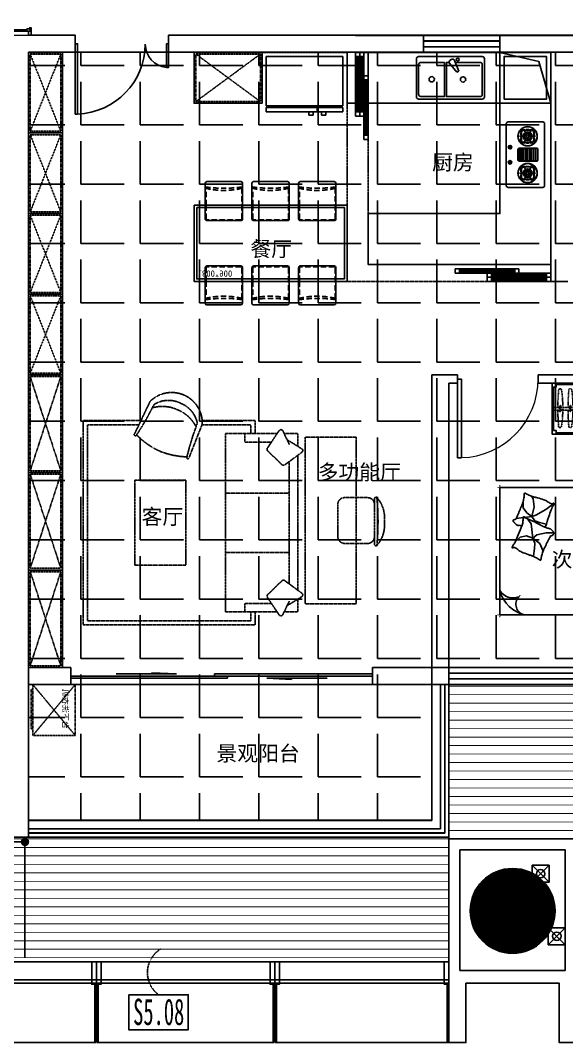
# Model space of a CAD drawing. Extents: x -284868 to 304789, y -137694 to 137894.
# Drawn here: x 11149 to 17579, y -35443 to -23398 of the extents above; entities that cross this region are included whole.
import ezdxf
from ezdxf.enums import TextEntityAlignment as Align

# ---------------------------------------------------------------- set-up
doc = ezdxf.new("R2010")
doc.units = 0
for name, pattern in [('AX-COMP-140B（200）$0$DASH', [0.35, 0.25, -0.1]), ('AX-COMP140B-Fur$0$AX-COMP140B-Fur$0$CONTINOUS', [0]), ('AX-COMP140B-Fur$0$AX-COMP140B-Fur$0$DASH', [0.35, 0.25, -0.1]), ('AX-COMP140B-Fur$0$AX-COMP140B-Fur$0$XU-140-SF-N1$0$DASH', [0.35, 0.25, -0.1]), ('AX-CORE140A-Fur$0$AX-CORE140A-Fur$0$D-140T-4P（2）家具$0$DASH', [0.35, 0.25, -0.1]), ('D-105T-4P家具$0$DASH', [0.35, 0.25, -0.1]), ('DASH', [0.35, 0.25, -0.1]), ('DASHDOT', [1, 0.5, -0.25, 0, -0.25]), ('DASHED', [0.75, 0.5, -0.25]), ('HIDDEN2', [0.1875, 0.125, -0.0625])]:
    doc.linetypes.add(name, pattern=pattern)
doc.layers.get('0').update_dxf_attribs({"linetype": 'CONTINUOUS'})
for name, color, linetype in [('0-墙', 4, 'CONTINUOUS'), ('0-底图', 251, 'CONTINUOUS'), ('0-建筑外轮廓', 8, 'CONTINUOUS'), ('0-建筑柱体', 251, 'CONTINUOUS'), ('0-文字说明', 3, 'CONTINUOUS'), ('0-消防栓(给排水)', 9, 'CONTINUOUS'), ('0-窗', 11, 'CONTINUOUS'), ('0-非设计区域', 251, 'CONTINUOUS'), ('C-天花灯具', 3, 'CONTINUOUS'), ('P-完成面', 42, 'CONTINUOUS'), ('P-平面栏杆', 3, 'CONTINUOUS'), ('WIRE-照明', 130, 'CONTINUOUS')]:
    doc.layers.add(name, color=color, linetype=linetype)
doc.styles.add('_TCH_DYN', font='')
doc.styles.add('AX-COMP-140B（200）$0$zz-0', font='')
doc.styles.add('TT', font='')
doc.styles.add('繁线体', font='')
doc.styles.get('_TCH_DYN').set_extended_font_data('SimSun')
doc.styles.get('AX-COMP-140B（200）$0$zz-0').set_extended_font_data('SimHei')
doc.styles.get('TT').set_extended_font_data('SimSun')
doc.styles.get('繁线体').set_extended_font_data('SimSun')

# ---------------------------------------------------------------- blocks, each defined once
blk = doc.blocks.new('*U236')
at = {"linetype": 'AX-COMP140B-Fur$0$AX-COMP140B-Fur$0$DASH', "ltscale": 0.2}
for p, q in [((20, -380), (1130, -20)), ((20, -20), (1130, -380)), ((1170, -380), (2280, -20)), ((1170, -20), (2280, -380)), ((2320, -380), (3430, -20)), ((2320, -20), (3430, -380))]:
    blk.add_line(p, q, dxfattribs=at)
for points in [[(0, 0), (1150, 0), (1150, -400), (0, -400)], [(1150, 0), (2300, 0), (2300, -400), (1150, -400)], [(2300, 0), (3450, 0), (3450, -400), (2300, -400)]]:
    blk.add_lwpolyline(points, close=True)
for points in [[(20, -20), (1130, -20), (1130, -380), (20, -380)], [(1170, -20), (2280, -20), (2280, -380), (1170, -380)], [(2320, -20), (3430, -20), (3430, -380), (2320, -380)]]:
    blk.add_lwpolyline(points, close=True, dxfattribs=at)
blk = doc.blocks.new('133000000011AX-COMP-140B（200）$0$111110111022110811071652CDX双盆洗菜盆163')
for p, q in [((-400, 75), (-400, 525)), ((-375, 550), (375, 550)), ((14, 518), (-3, 508)), ((50, 505), (98, 379)), ((400, 525), (400, 75)), ((76, 366), (-10, 471)), ((98, 379), (76, 366)), ((-375, 50), (375, 50)), ((363, 50), (-363, 50))]:
    blk.add_line(p, q)
at = {"linetype": 'AX-COMP-140B（200）$0$DASH', "ltscale": 0.3}
blk.add_line((-400, 0), (400, 0), dxfattribs=at)
blk.add_lwpolyline([(-68, 482), (-349, 482, 0.414214), (-374, 457), (-374, 106, 0.414214), (-349, 81), (-68, 81)], format="xyb", close=True)
blk.add_lwpolyline([(59, 482), (351, 482, -0.414214), (376, 457), (376, 104, -0.414214), (351, 79), (-47, 79), (-47, 482), (-15, 482)], format="xyb")
for centre, radius in [((87, 515), 17.5), ((-219, 283), 31.2), ((149, 281), 31.2)]:
    blk.add_circle(centre, radius)
for centre, start, end in [((-375, 525), 90, 180), ((9, 486), 120, 219.4623), ((27, 496), 20.5377, 120), ((375, 525), 0, 90), ((-375, 75), 180, 270), ((375, 75), 270, 0)]:
    blk.add_arc(centre, 25, start, end)
blk = doc.blocks.new('*U227')
blk.add_blockref('133000000011AX-COMP-140B（200）$0$111110111022110811071652CDX双盆洗菜盆163', (0, -525))
blk = doc.blocks.new('133000000011AX-COMP-140B（200）$0$111110111022110811071652CDX双头炉灶164')
for points in [[(-101, 132, 1), (-104, 132, 1)], [(102, 133, 1), (102, 130, 1)], [(-108, 120, 1), (-108, 117, 1)], [(109, 119, 1), (106, 119, 1)]]:
    blk.add_hatch(color=256).paths.add_polyline_path(points)
for p, q in [((-303, 375), (-239, 338)), ((-243, 341), (-298, 373)), ((-290, 367), (-290, 284)), ((-259, 406), (-259, 406)), ((-259, 406), (-239, 406)), ((-259, 399), (-175, 399)), ((-217, 356), (-217, 419)), ((-175, 406), (-195, 406)), ((-131, 375), (-195, 338)), ((-191, 341), (-136, 373)), ((-144, 367), (-144, 284)), ((-74, 424), (74, 424)), ((-74, 422), (74, 422)), ((-74, 400), (74, 400)), ((-74, 398), (74, 398)), ((-74, 377), (74, 377)), ((-74, 375), (74, 375)), ((131, 375), (195, 338)), ((191, 341), (136, 373)), ((144, 367), (144, 284)), ((175, 406), (195, 406)), ((259, 399), (175, 399)), ((217, 356), (217, 419)), ((259, 406), (239, 406)), ((303, 375), (239, 338)), ((243, 341), (298, 373)), ((259, 406), (259, 406)), ((290, 367), (290, 284)), ((-303, 276), (-239, 313)), ((-243, 311), (-298, 279)), ((-297, 336), (-297, 316)), ((-259, 253), (-175, 253)), ((-259, 245), (-239, 245)), ((-239, 349), (-226, 356)), ((-230, 335), (-239, 349)), ((-230, 316), (-239, 303)), ((-226, 295), (-239, 303)), ((-225, 339), (-232, 352)), ((-225, 312), (-232, 299)), ((-219, 341), (-226, 356)), ((-219, 310), (-226, 295)), ((-217, 295), (-217, 232)), ((-203, 332), (-186, 333)), ((-203, 319), (-186, 318)), ((-201, 326), (-186, 326)), ((-131, 276), (-195, 313)), ((-175, 245), (-195, 245)), ((-191, 311), (-136, 279)), ((-186, 333), (-186, 318)), ((-175, 245), (-175, 245)), ((-137, 336), (-137, 316)), ((-74, 354), (74, 354)), ((-74, 351), (74, 351)), ((-74, 330), (74, 330)), ((-74, 328), (74, 328)), ((-74, 307), (74, 307)), ((-74, 305), (74, 305)), ((-74, 283), (74, 283)), ((-74, 281), (74, 281)), ((-74, 260), (74, 260)), ((-74, 258), (74, 258)), ((131, 276), (195, 313)), ((191, 311), (136, 279)), ((137, 336), (137, 316)), ((259, 253), (175, 253)), ((175, 245), (175, 245)), ((175, 245), (195, 245)), ((186, 333), (186, 318)), ((203, 332), (186, 333)), ((201, 326), (186, 326)), ((203, 319), (186, 318)), ((217, 295), (217, 232)), ((219, 341), (226, 356)), ((219, 310), (226, 295)), ((225, 339), (232, 352)), ((225, 312), (232, 299)), ((239, 349), (226, 356)), ((226, 295), (239, 303)), ((230, 335), (239, 349)), ((230, 316), (239, 303)), ((303, 276), (239, 313)), ((259, 245), (239, 245)), ((243, 311), (298, 279)), ((297, 336), (297, 316)), ((-74, 236), (74, 236)), ((-74, 234), (74, 234))]:
    blk.add_line(p, q)
at = {"linetype": 'AX-COMP-140B（200）$0$DASH', "ltscale": 0.3}
blk.add_line((386, 0), (-386, 0), dxfattribs=at)
for points in [[(-365, 75, -0.414214), (-386, 96), (-386, 504, -0.414214), (-365, 525), (365, 525, -0.414214), (386, 504), (386, 96, -0.414214), (365, 75)], [(-77, 429, -0.414214), (-60, 446), (60, 446, -0.414214), (77, 429), (77, 229, -0.414214), (60, 212), (-60, 212, -0.414214), (-77, 229)], [(-74, 429, -0.414214), (-60, 444), (60, 444, -0.414214), (74, 429), (74, 229, -0.414214), (60, 214), (-60, 214, -0.414214), (-74, 229)], [(-91, 101), (-91, 136, -1), (-87, 136), (-87, 101, -1)], [(91, 101), (91, 136, 1), (87, 136), (87, 101, 1)]]:
    blk.add_lwpolyline(points, format="xyb", close=True)
at = {"const_width": 1.04}
for points in [[(-243, 341), (-298, 373)], [(-217, 356), (-217, 419)], [(-191, 341), (-136, 373)], [(191, 341), (136, 373)], [(217, 356), (217, 419)], [(243, 341), (298, 373)], [(-243, 311), (-298, 279)], [(-217, 295), (-217, 232)], [(-191, 311), (-136, 279)], [(191, 311), (136, 279)], [(217, 295), (217, 232)], [(243, 311), (298, 279)]]:
    blk.add_lwpolyline(points, dxfattribs=at)
for points in [[(-217, 341, -1), (-217, 310, -1), (-217, 341, -1)], [(217, 341, 1), (217, 310, 1), (217, 341, 1)]]:
    blk.add_lwpolyline(points, format="xyb", dxfattribs=at)
for centre, radius in [((-217, 326), 114), ((-217, 326), 112), ((-217, 326), 52.1), ((-217, 326), 41.7), ((-217, 326), 38.6), ((217, 326), 114), ((217, 326), 112), ((217, 326), 52.1), ((217, 326), 41.7), ((217, 326), 38.6), ((-217, 326), 35.4), ((-217, 326), 15.6), ((217, 326), 35.4), ((217, 326), 15.6), ((-89, 119), 20.6), ((-102, 132), 1.53), ((89, 119), 20.6), ((102, 132), 1.53), ((-108, 119), 1.53), ((108, 119), 1.53)]:
    blk.add_circle(centre, radius)
for centre, radius, start, end in [((-259, 367), 38.6, 90, 180), ((-285, 369), 12.6, 189.6676, 246.0824), ((-259, 367), 31.3, 90, 180), ((-239, 397), 9.33, 12.564, 91.6861), ((-195, 397), 9.33, 88.3139, 167.436), ((-175, 367), 38.6, 0, 90), ((-175, 367), 31.3, 0, 90), ((-149, 369), 12.6, 293.9176, 350.3324), ((175, 367), 38.6, 90, 180), ((149, 369), 12.6, 189.6676, 246.0824), ((175, 367), 31.3, 90, 180), ((195, 397), 9.33, 12.564, 91.6861), ((239, 397), 9.33, 88.3139, 167.436), ((259, 367), 38.6, 0, 90), ((259, 367), 31.3, 0, 90), ((285, 369), 12.6, 293.9176, 350.3324), ((-288, 336), 9.33, 102.564, 181.686), ((-288, 315), 9.33, 178.3139, 257.436), ((-285, 282), 12.6, 113.9176, 170.3324), ((-259, 284), 38.6, 180, 270), ((-259, 284), 31.3, 180, 270), ((-224, 338), 17.8, 95.7306, 144.2694), ((-224, 313), 17.8, 215.7306, 264.2694), ((-239, 255), 9.33, 268.3139, 347.436), ((-195, 255), 9.33, 192.564, 271.6861), ((-202, 326), 17.8, 335.7306, 24.2694), ((-175, 284), 31.3, 270, 0), ((-175, 284), 38.6, 270, 0), ((-146, 336), 9.33, 358.314, 77.436), ((-146, 315), 9.33, 282.564, 1.6861), ((-149, 282), 12.6, 9.6676, 66.0824), ((146, 336), 9.33, 102.564, 181.686), ((146, 315), 9.33, 178.3139, 257.436), ((149, 282), 12.6, 113.9176, 170.3324), ((175, 284), 38.6, 180, 270), ((175, 284), 31.3, 180, 270), ((202, 326), 17.8, 155.7306, 204.2694), ((195, 255), 9.33, 268.3139, 347.436), ((224, 338), 17.8, 35.7306, 84.2694), ((224, 313), 17.8, 275.7306, 324.2694), ((239, 255), 9.33, 192.564, 271.6861), ((259, 284), 31.3, 270, 0), ((259, 284), 38.6, 270, 0), ((288, 336), 9.33, 358.314, 77.436), ((288, 315), 9.33, 282.564, 1.6861), ((285, 282), 12.6, 9.6676, 66.0824), ((-89, 119), 16.3, 97.4942, 262.5058), ((-89, 119), 16.3, 277.4942, 82.5058), ((89, 119), 16.3, 97.4942, 262.5058), ((89, 119), 16.3, 277.4942, 82.5058)]:
    blk.add_arc(centre, radius, start, end)
at = {"style": 'AX-COMP-140B（200）$0$zz-0', "flags": 9}
for tag in ['YSIZE', 'XSIZE']:
    blk.add_attdef(tag, (0, 525), '', height=0.533, dxfattribs=at)
blk = doc.blocks.new('*U228')
blk.add_blockref('133000000011AX-COMP-140B（200）$0$111110111022110811071652CDX双头炉灶164', (0, -525))
blk = doc.blocks.new('133000000011A-140Y-S$0$A$C663954EF153')
for p, q in [((0, 0), (0, -50)), ((750, 0), (0, 0)), ((50, 0), (50, -50)), ((0, -50), (750, -50)), ((50, -19), (700, -19)), ((50, -31), (700, -31)), ((700, 0), (700, -50)), ((750, -50), (750, 0))]:
    blk.add_line(p, q)
blk = doc.blocks.new('13333300000110023AX-COMP-140B（200）$0$111110111022110811071652CDX台下洗衣机045058')
at = {"linetype": 'AX-COMP-140B（200）$0$DASH', "ltscale": 0.3}
for p, q in [((-300, 550), (300, 50)), ((-300, 50), (300, 550)), ((-300, 0), (300, 0))]:
    blk.add_line(p, q, dxfattribs=at)
for points in [[(-300, 50), (300, 50), (300, 550), (-300, 550)], [(-223, 50), (242, 50), (242, 32), (-223, 32)]]:
    blk.add_lwpolyline(points, close=True, dxfattribs=at)
at = {"style": 'AX-COMP-140B（200）$0$zz-0'}
blk.add_text('台下洗衣机', height=67.1, dxfattribs=at).set_placement((-222, 400))
blk = doc.blocks.new('*U223')
blk.add_blockref('13333300000110023AX-COMP-140B（200）$0$111110111022110811071652CDX台下洗衣机045058', (0, -525))
blk = doc.blocks.new('13300142T2140sdf43dfgergf1217ghh165451564560402NEW2ffdfdfdsfsfe2322fadfadf03093088212A$C35C56D37')
at = {"linetype": 'DASH', "ltscale": 0.2}
for p, q in [((180, 76), (243, 95)), ((184, 64), (247, 83))]:
    blk.add_line(p, q, dxfattribs=at)
for centre, radius, start, end in [((664, -1375), 1554, 98.827, 106.1712), ((-460, 2299), 2347, 287.1469, 292.4323), ((416, 140), 22.5, 331.5297, 62.5104), ((22, 20), 22.5, 151.5297, 242.5104), ((664, -1375), 1554, 107.3266, 115.2131), ((-460, 2299), 2347, 281.6078, 286.3821), ((186, 71), 7.48, 140.9975, 253.0426), ((243, 89), 6.43, 302.1071, 91.933)]:
    blk.add_arc(centre, radius, start, end, dxfattribs=at)
blk = doc.blocks.new('*U239')
at = {"linetype": 'DASH', "ltscale": 0.2}
for p, q in [((-15, 489), (-15, -964)), ((15, 489), (15, -964))]:
    blk.add_line(p, q, dxfattribs=at)
for points in [[(-300, 504), (-300, -979), (300, -979), (300, 504), (-300, 504)], [(-255, -964), (255, -964), (255, -934), (285, -934), (285, 459), (255, 459), (255, 489), (-255, 489), (-255, 459), (-285, 459), (-285, -934), (-255, -934), (-255, -964)]]:
    blk.add_lwpolyline(points)
at = {"rotation": 343.0620202558109}
for p in [(-225, 420), (-225, 300), (-225, 180), (-225, 60), (-225, -60), (-225, -180), (-225, -300), (-225, -420), (-225, -540), (-225, -660), (-225, -780), (-225, -900)]:
    blk.add_blockref('13300142T2140sdf43dfgergf1217ghh165451564560402NEW2ffdfdfdsfsfe2322fadfadf03093088212A$C35C56D37', p, dxfattribs=at)
blk = doc.blocks.new('133000000011D-105T-4P家具$0$三人沙发202')
at = {"linetype": 'D-105T-4P家具$0$DASH'}
for p, q in [((-2169, 2084), (-2307, 2291)), ((-2412, 2175), (-2573, 2076)), ((-2350, 2287), (-2426, 2128)), ((-1901, 2154), (-1901, 2254)), ((-2340, 1888), (-2172, 2051)), ((-2575, 2035), (-2373, 1886)), ((-1676, 1554), (-2426, 1554)), ((-1676, 854), (-2426, 854)), ((-2575, 373), (-2373, 522)), ((-2340, 520), (-2172, 357)), ((-1245, 439), (-1397, 54)), ((-1397, 54), (-1245, 439)), ((-2412, 233), (-2573, 332)), ((-2350, 121), (-2426, 280)), ((-2169, 324), (-2307, 117)), ((-1901, 254), (-1901, 154)), ((-603, 160), (-782, -214)), ((-782, -214), (-603, 160))]:
    blk.add_line(p, q, dxfattribs=at)
for points in [[(-680, 0), (0, 0), (0, 2408), (-2023, 2408), (-2023, 2254)], [(-656, 50), (-50, 50), (-50, 2358), (-1973, 2358), (-1973, 2254)], [(-2526, 2105), (-2526, 2254), (-2366, 2254)], [(-2285, 154), (-1676, 154), (-1676, 2254)], [(-2285, 2254), (-1676, 2254)], [(-2216, 2154), (-1901, 2154)], [(-2526, 409), (-2526, 1996)], [(-2426, 1925), (-2426, 483)], [(-2426, 1925), (-2426, 1917)], [(-2526, 303), (-2526, 154), (-2366, 154)], [(-2216, 254), (-1901, 254)], [(-2023, 154), (-2023, 0), (-1401, 0)], [(-1973, 154), (-1973, 50), (-1398, 50)]]:
    blk.add_lwpolyline(points, dxfattribs=at)
blk.add_lwpolyline([(-1207, 704), (-607, 704), (-607, 1704), (-1207, 1704)], close=True, dxfattribs=at)
for centre, radius, start, end in [((-2328, 2276), 25, 36.4281, 154.3518), ((-2560, 2055), 25, 121.6916, 231.6006), ((-2189, 2069), 25, 314.199, 36.4281), ((-2357, 1906), 25, 231.6006, 314.199), ((-2357, 502), 25, 45.801, 128.3994), ((-2560, 353), 25, 128.3994, 238.3084), ((-4070, 1101), 2927, 339.0863, 346.692), ((-1232, 436), 13.4, 320.1884, 167.8555), ((-1248, -501), 929, 67.8786, 88.392), ((-2189, 339), 25, 323.5719, 45.801), ((-1290, -483), 929, 44.5487, 65.0621), ((-2328, 132), 25, 205.6482, 323.5719), ((1806, -1457), 2927, 146.2488, 153.8544), ((-614, 167), 13.4, 325.0852, 172.7523), ((-1324, 25), 78.1, 158.2971, 180.7769), ((-1324, 25), 78.1, 158.2971, 180.7769), ((-1042, 29), 360, 180.7769, 246.4704), ((-1263, 29), 78.1, 159.1904, 191.6484), ((-1028, 95), 322, 194.7948, 248.903), ((-952, 265), 423, 206.7396, 248.0283), ((-1042, 29), 360, 246.4704, 312.1638), ((-1003, 84), 322, 244.0378, 298.1459), ((-931, 256), 423, 244.9124, 286.2011), ((-891, -133), 78.1, 301.2923, 333.7504), ((-852, -180), 78.1, 312.1638, 334.6437), ((-852, -180), 78.1, 312.1638, 334.6437)]:
    blk.add_arc(centre, radius, start, end, dxfattribs=at)
blk = doc.blocks.new('*U237')
at = {"linetype": 'AX-COMP140B-Fur$0$AX-COMP140B-Fur$0$DASH', "ltscale": 0.2}
for p, q in [((20, -380), (930, -20)), ((20, -20), (930, -380)), ((970, -380), (1880, -20)), ((970, -20), (1880, -380)), ((1920, -380), (2830, -20)), ((1920, -20), (2830, -380)), ((2870, -380), (3780, -20)), ((2870, -20), (3780, -380))]:
    blk.add_line(p, q, dxfattribs=at)
for points in [[(0, 0), (950, 0), (950, -400), (0, -400)], [(950, 0), (1900, 0), (1900, -400), (950, -400)], [(1900, 0), (2850, 0), (2850, -400), (1900, -400)], [(2850, 0), (3800, 0), (3800, -400), (2850, -400)]]:
    blk.add_lwpolyline(points, close=True)
for points in [[(20, -20), (930, -20), (930, -380), (20, -380)], [(970, -20), (1880, -20), (1880, -380), (970, -380)], [(1920, -20), (2830, -20), (2830, -380), (1920, -380)], [(2870, -20), (3780, -20), (3780, -380), (2870, -380)]]:
    blk.add_lwpolyline(points, close=True, dxfattribs=at)
blk = doc.blocks.new('*U232')
at = {"linetype": 'AX-CORE140A-Fur$0$AX-CORE140A-Fur$0$D-140T-4P（2）家具$0$DASH'}
for p, q in [((135, -212), (-135, -212)), ((216, -758), (216, -228)), ((-216, -671), (-216, -293)), ((336, -542), (336, -423)), ((135, -752), (-135, -752))]:
    blk.add_line(p, q, dxfattribs=at)
blk.add_lwpolyline([(-600, -1463), (-600, 499), (0, 499), (0, -1463), (-600, -1463)], dxfattribs=at)
for centre, radius, start, end in [((-135, -293), 81, 89.9982, 179.9982), ((135, -293), 81, 359.9982, 89.9982), ((240, -228), 24, 112.6682, 179.9982), ((235, -217), 12, 40.7247, 112.6682), ((-2763, -493), 3021, 354.5983, 5.398), ((-43, -456), 379, 1.7633, 40.7247), ((-43, -530), 379, 319.2716, 358.2331), ((-135, -671), 81, 179.9982, 269.9982), ((135, -671), 81, 269.9982, 359.9982), ((240, -758), 24, 179.9982, 247.3282), ((235, -769), 12, 247.3282, 319.2716)]:
    blk.add_arc(centre, radius, start, end, dxfattribs=at)
blk = doc.blocks.new('1330000110023AX-COMP140B-Fur$0$AX-COMP140B-Fur$0$111110111022110811071652A$C643C1FD2053066')
for points in [[(28, 343, -0.263368), (0, 361, -0.494818), (9, 380, -0.049225), (27, 382, -0.036831), (51, 380, -0.031893), (89, 372, 0.035782), (122, 365, 0.032941), (212, 359, 0.026564), (323, 365, 0.017905), (361, 370, -0.033397), (381, 373, -0.03204), (418, 372, 0.018442), (482, 369, 0.010837), (547, 370, 0.014624), (595, 373, 0.111249), (618, 380, -0.153708), (635, 384, -0.076444), (642, 382, -0.215512), (644, 380, -0.585858), (641, 377, 0.363489), (636, 375, 0.191716), (636, 363, -0.129675), (638, 346, -0.01735), (635, 330, 0.019326), (633, 315, 0.018818), (626, 246, 0.021828), (625, 187, 0.006204), (627, 153, 0.001963), (633, 46, 0.028341), (637, 10, -0.117014), (636, 1, -0.36606), (635, 0, -0.03973), (621, 3, -0.048309), (608, 8, 0.062981), (597, 12, 0.04058), (574, 16, 0.014345), (507, 18, 0.005484), (381, 17, 0.007153), (285, 14, 0.008762), (243, 12, -0.008153), (197, 9, -0.06251), (140, 13, 0.078669), (94, 15, 0.047825), (72, 10, -0.034494), (41, 3, -0.023571), (16, 0, -0.510228), (15, 1), (22, 31), (43, 114, 0.073041), (45, 133, 0.023305), (39, 194, 0.018299), (35, 217, -0.01097), (28, 255, -0.042281), (25, 290, -0.027201), (28, 343)], [(502, 369, 0.027842), (478, 358, 0.048685), (466, 350, 0.023666), (438, 326, 0.031223), (419, 305, 0.046801), (413, 297, 0.023191), (405, 281)], [(584, 375, 0.088153), (549, 371, 0.088153), (518, 356, 0.077547), (496, 334, 0.077547), (482, 307)], [(118, 16, 0.009729), (146, 25, 0.009729), (173, 35, 0.007971), (194, 44, 0.007971), (216, 54)]]:
    blk.add_lwpolyline(points, format="xyb")
blk = doc.blocks.new('1330000110023AX-COMP140B-Fur$0$AX-COMP140B-Fur$0$111110111022110811071652A$C5A527934052065')
for p, q in [((123, 492), (194, 399)), ((469, 493), (467, 400)), ((194, 399), (262, 281)), ((347, 321), (365, 401)), ((467, 400), (491, 290)), ((70, 248), (37, 230)), ((162, 260), (70, 248)), ((278, 232), (162, 260)), ((262, 281), (278, 232)), ((278, 232), (329, 269)), ((329, 269), (347, 321)), ((531, 243), (364, 226)), ((491, 290), (531, 243)), ((531, 243), (503, 169)), ((531, 243), (593, 327)), ((531, 243), (591, 268)), ((591, 268), (653, 265)), ((593, 327), (678, 361)), ((653, 265), (741, 250)), ((678, 361), (700, 358)), ((741, 250), (744, 244)), ((174, 132), (91, 132)), ((233, 175), (174, 132)), ((278, 232), (233, 175)), ((278, 232), (288, 147)), ((290, 134), (301, 49)), ((319, 194), (308, 186)), ((364, 226), (319, 194)), ((503, 169), (521, 95)), ((521, 95), (570, 39))]:
    blk.add_line(p, q)
blk.add_lwpolyline([(405, 392, -0.025626), (395, 394, -0.0108), (278, 432, -0.00456), (199, 460, -0.01125), (168, 472, -0.069394), (151, 482, 0.079756), (136, 490, 0.106399), (123, 492, 0.328642), (119, 489, 0.299547), (121, 483, -0.189917), (126, 475, -0.033518), (127, 466, -0.075627), (127, 462, -0.053489), (124, 455, -0.017838), (113, 435, -0.038394), (98, 413, 0.059529), (88, 399, 0.035943), (79, 375, 0.011245), (56, 298, 0.006203), (47, 262, -0.010783), (41, 242, -0.019485), (37, 230, -0.005062), (19, 184, -0.101392), (4, 162, 0.223768), (0, 150, 0.25558), (3, 145, 0.081563), (17, 141, 0.071805), (32, 141, -0.069985), (48, 141, -0.03546), (102, 129, -0.029432), (164, 107, -0.001554), (194, 94, 0.00152), (224, 81, 0.004735), (256, 67, -0.00382), (296, 51, -0.296001), (315, 22, 0.649774), (335, 14, 0.02319), (339, 18, -0.0288), (342, 21, -0.005727), (348, 27, 0.004358), (356, 33, 0.027528), (371, 49, 0.046214), (379, 59, 0.194121), (381, 74, -0.133719), (382, 96, -0.005779), (389, 115, -0.008882)], format="xyb")
blk.add_lwpolyline([(770, 299, 0.101392), (787, 321, -0.223768), (792, 332, -0.25558), (790, 337, -0.081563), (776, 342, -0.071805), (761, 344, 0.069985), (745, 345, 0.03546), (693, 361, 0.029432), (632, 388, 0.001554), (603, 403, -0.00152), (574, 418, -0.004735), (543, 434, 0.00382), (505, 453, 0.296001), (488, 484, 0.265444), (469, 493, -0.02319), (465, 489, 0.0288), (461, 486, 0.005727), (455, 482, -0.004358), (447, 475, -0.027528), (430, 461, -0.046214), (422, 452, -0.194121), (418, 437, 0.133719), (415, 415, 0.011505), (399, 377, 0.008882), (375, 329, 0.012426), (341, 267, -0.033612), (330, 244), (309, 193), (293, 154, 0.224341), (280, 142, -0.722772), (280, 134, -0.103513), (283, 134, 0.053465), (290, 134, 0.030109), (311, 130, -0.031436), (331, 126, -0.05324), (344, 125, 0.05518), (357, 125, 0.056271), (380, 119, 0.0108), (493, 73, 0.00456), (570, 39, 0.01125), (600, 24, 0.069394), (616, 12, -0.079756), (631, 3, -0.106399), (644, 0, -0.328642), (647, 3, -0.299547), (646, 9, 0.189917), (641, 17, 0.033518), (641, 26, 0.075627), (642, 30, 0.053489), (645, 37, 0.017838), (657, 56, 0.038394), (675, 77, -0.059529), (685, 91, -0.035943), (696, 113, -0.011245), (725, 189, -0.006203), (737, 224, 0.010783), (744, 244, 0.019485), (749, 255, 0.005062)], format="xyb", close=True)
blk = doc.blocks.new('1330000110023AX-COMP140B-Fur$0$AX-COMP140B-Fur$0$111110111022110811071652cdx床头灯2.0055068')
for p, q in [((0, 122), (0, 165)), ((-122, 0), (-165, 0)), ((-42, 10), (-114, 27)), ((-35, 25), (-95, 69)), ((-22, 37), (-61, 100)), ((-19, 0), (-38, 0)), ((-7, 42), (-18, 116)), ((0, 19), (0, 38)), ((10, 42), (27, 114)), ((19, 0), (38, 0)), ((25, 35), (69, 95)), ((37, 22), (100, 61)), ((42, 7), (116, 18)), ((122, 0), (165, 0)), ((-42, -7), (-116, -18)), ((-37, -22), (-100, -61)), ((-25, -35), (-69, -95)), ((-27, -114), (-10, -42)), ((0, -19), (0, -38)), ((19, -114), (7, -42)), ((63, -99), (23, -36)), ((35, -25), (96, -67)), ((42, -10), (114, -26)), ((0, -122), (0, -165))]:
    blk.add_line(p, q)
for points in [[(0, 165), (0, 122)], [(-165, 0), (-122, 0)], [(165, 0), (122, -2)], [(0, -165), (0, -122)]]:
    blk.add_lwpolyline(points)
for radius in [42.9, 38.2]:
    blk.add_circle((0, 0), radius)
for centre, start, end in [((3, 82), 52.9809, 122.5445), ((-82, 3), 142.9809, 212.5445), ((-75, 34), 120.4809, 190.0445), ((-56, 60), 97.9809, 167.5445), ((-28, 77), 75.4809, 145.0445), ((34, 75), 30.4809, 100.0445), ((60, 56), 7.9809, 77.5445), ((77, 28), 345.4809, 55.0445), ((82, -3), 322.9809, 32.5445), ((-77, -28), 165.4809, 235.0445), ((-60, -56), 187.9809, 257.5445), ((-34, -75), 210.4809, 280.0445), ((-3, -82), 232.9809, 302.5445), ((28, -77), 255.4809, 325.0445), ((56, -60), 277.9809, 347.5445), ((75, -34), 300.4809, 10.0445)]:
    blk.add_arc(centre, 40.1, start, end)
blk = doc.blocks.new('*U229')
for p, q in [((-750, 0), (-1200, 0)), ((-1200, 0), (-1200, -450)), ((1200, 0), (-1200, 0)), ((-750, 0), (750, 0)), ((-750, -2100), (-750, 0)), ((-750, -450), (-750, 0)), ((-1180, -50), (-1180, -430)), ((-770, -430), (-770, -50)), ((-750, -52), (750, -52)), ((750, 0), (750, -2100)), ((750, -450), (750, 0)), ((750, 0), (1200, 0)), ((770, -430), (770, -50)), ((1180, -50), (1180, -430)), ((1200, 0), (1200, -450)), ((-1200, -450), (-750, -450)), ((-1180, -430), (-770, -430)), ((1200, -450), (750, -450)), ((1180, -430), (770, -430)), ((750, -2100), (-750, -2100))]:
    blk.add_line(p, q)
at = {"linetype": 'AX-COMP140B-Fur$0$AX-COMP140B-Fur$0$CONTINOUS', "ltscale": 2.5}
blk.add_line((-750, -494), (-20, -494), dxfattribs=at)
for points in [[(-1150, -20), (-1150, -50), (-1180, -50)], [(-800, -20), (-1150, -20)], [(-800, -20), (-800, -50), (-770, -50)], [(800, -20), (800, -50), (770, -50)], [(800, -20), (1150, -20)], [(1150, -20), (1150, -50), (1180, -50)]]:
    blk.add_lwpolyline(points)
for points in [[(-1200, -333, 0, 18, 0), (-1200, -479, 10, 10, 0)], [(-750, -350, 0, 10, 0), (-750, -478, 10, 10, 0)], [(750, -350, 0, 10, 0), (750, -478, 10, 10, 0)], [(1200, -333, 0, 18, 0), (1200, -479, 10, 10, 0)], [(-1231, -450, 10, 0, 0), (-1053, -450, 10, 10, 0)], [(-723, -450, 18, 0, 0), (-882, -450, 10, 10, 0)], [(723, -450, 18, 0, 0), (882, -450, 10, 10, 0)], [(1231, -450, 10, 0, 0), (1053, -450, 10, 10, 0)], [(-518, -1859, 10, 0, -0.374242), (-684, -1895, 10, 10, 2.21586)], [(-536, -1864, 10, 0, 0.177019), (-543, -1996, 10, 10, -2.21586)], [(-750, -1959, 0, 10, 0), (-750, -2130, 10, 10, 0)], [(750, -2005, 0, 10, 0), (750, -2130, 10, 10, 0)], [(-625, -2100, 0, 10, 0), (-780, -2100, 10, 10, 0)], [(508, -2100, 0, 10, 0), (780, -2100, 10, 10, 0)]]:
    blk.add_lwpolyline(points, format="xyseb")
for centre, radius, start, end in [((-21, -1776), 1282, 53.023, 89.9651), ((-139, -1125), 642, 25.9211, 79.3154), ((-366, -1721), 392, 191.3017, 255.6434), ((-624, -1782), 130, 193.5613, 311.455), ((-369, -1945), 181, 157.7938, 238.8167)]:
    blk.add_arc(centre, radius, start, end, dxfattribs=at)
at = {"linetype": 'AX-COMP140B-Fur$0$AX-COMP140B-Fur$0$XU-140-SF-N1$0$DASH', "ltscale": 2.5}
blk.add_arc((608, -855), 176, 36.1213, 174.8116, dxfattribs=at)
at = {"xscale": -1}
for name, p in [('1330000110023AX-COMP140B-Fur$0$AX-COMP140B-Fur$0$111110111022110811071652cdx床头灯2.0055068', (-975, -225)), ('1330000110023AX-COMP140B-Fur$0$AX-COMP140B-Fur$0$111110111022110811071652A$C643C1FD2053066', (40, -486)), ('1330000110023AX-COMP140B-Fur$0$AX-COMP140B-Fur$0$111110111022110811071652A$C5A527934052065', (686, -1956))]:
    blk.add_blockref(name, p, dxfattribs=at)
for name, p in [('1330000110023AX-COMP140B-Fur$0$AX-COMP140B-Fur$0$111110111022110811071652A$C643C1FD2053066', (-40, -486)), ('1330000110023AX-COMP140B-Fur$0$AX-COMP140B-Fur$0$111110111022110811071652cdx床头灯2.0055068', (975, -225))]:
    blk.add_blockref(name, p)
blk = doc.blocks.new('133$DorLib2D$00000131')
at = {"linetype": 'Continuous'}
for p, q in [((0.15, 0.125), (0.2319, 0.1973)), ((0.2319, 0.1973), (0.2319, 0.125)), ((-0.5, 0.125), (-0.5, 0)), ((0.0192, 0.125), (-0.5, 0.125)), ((0.0192, 0), (0.0192, 0.125)), ((0.35, 0.125), (0.15, 0.125)), ((-0.5, 0), (0.0192, 0)), ((-0.024, 0), (0.5, 0)), ((-0.024, -0.125), (-0.024, 0)), ((0.5, 0), (0.5, -0.125)), ((-0.35, -0.125), (-0.15, -0.125)), ((-0.2319, -0.1973), (-0.2319, -0.125)), ((-0.15, -0.125), (-0.2319, -0.1973)), ((0.5, -0.125), (-0.024, -0.125))]:
    blk.add_line(p, q, dxfattribs=at)
blk = doc.blocks.new('133$DorLib2D$00000001')
for p, q in [((0.45, 0.975), (0.5, 0.975)), ((0.45, 0), (0.45, 0.975)), ((0.5, 0), (0.5, 0.975)), ((0.5, 0), (0.45, 0))]:
    blk.add_line(p, q)
at = {"lineweight": 13}
blk.add_arc((0.475, 0), 0.975, 91.4693, 180, dxfattribs=at)
blk = doc.blocks.new('133$WINLIB2D$00000001')
for points in [[(-0.5, 0.5), (-0.5, -0.5)], [(-0.5, 0.5), (0.5, 0.5)], [(0.5, -0.5), (0.5, 0.5)], [(0.5, 0.1667), (-0.5, 0.1667)], [(0.5, -0.1667), (-0.5, -0.1667)], [(-0.5, -0.5), (0.5, -0.5)]]:
    blk.add_lwpolyline(points)
blk = doc.blocks.new('$WINLIB2D$00000001')
for points in [[(-0.5, 0.5), (-0.5, -0.5)], [(-0.5, 0.5), (0.5, 0.5)], [(0.5, -0.5), (0.5, 0.5)], [(0.5, 0.167), (-0.5, 0.167)], [(0.5, -0.167), (-0.5, -0.167)], [(-0.5, -0.5), (0.5, -0.5)]]:
    blk.add_lwpolyline(points)
blk = doc.blocks.new('133A$C6B9D541B')
at = {"ltscale": 500}
for p, q in [((-15, 20), (-15, 277)), ((425, 277), (425, 20)), ((405, 0), (5, 0))]:
    blk.add_line(p, q, dxfattribs=at)
at = {"linetype": 'HIDDEN2', "ltscale": 500}
for p, q in [((-5, 78), (-5, 277)), ((415, 277), (415, 78))]:
    blk.add_line(p, q, dxfattribs=at)
at = {"ltscale": 500}
blk.add_lwpolyline([(-15, 277), (-15, 440, -0.414214), (5, 460), (405, 460, -0.414214), (425, 440), (425, 277)], format="xyb", dxfattribs=at)
at = {"linetype": 'HIDDEN2', "ltscale": 500}
blk.add_lwpolyline([(-5, 277), (-5, 440, -0.414214), (5, 450), (405, 450, -0.414214), (415, 440), (415, 277)], format="xyb", dxfattribs=at)
for centre, radius, start, end in [((205, -793), 897, 75.7975, 104.2025), ((204, -1474), 1552, 81.8043, 98.0996)]:
    blk.add_arc(centre, radius, start, end, dxfattribs=at)
at = {"ltscale": 500}
for centre, start, end in [((5, 20), 180, 270), ((405, 20), 270, 0)]:
    blk.add_arc(centre, 20, start, end, dxfattribs=at)
blk = doc.blocks.new('*U224')
at = {"ltscale": 500}
for points in [[(0, 0), (1800, 0), (1800, 900), (0, 900)], [(30, 30), (1770, 30), (1770, 870), (30, 870)]]:
    blk.add_lwpolyline(points, close=True, dxfattribs=at)
at = {"rotation": 180}
for p in [(555, 1177), (1105, 1177), (1655, 1177)]:
    blk.add_blockref('133A$C6B9D541B', p, dxfattribs=at)
at = {"xscale": -1}
for p in [(555, -277), (1105, -277), (1655, -277)]:
    blk.add_blockref('133A$C6B9D541B', p, dxfattribs=at)
at = {"style": '繁线体'}
blk.add_text('1800*900', height=75, dxfattribs=at).set_placement((245, 808), align=Align.MIDDLE_CENTER)
blk = doc.blocks.new('133000000011AX-COMP-140B（200）$0$111110111022110811071652CDX双门冰箱162')
at = {"linetype": 'AX-COMP-140B（200）$0$DASH', "ltscale": 0.3}
blk.add_line((-1000, 0), (0, 0), dxfattribs=at)
for p, q in [((-950, -50), (-950, -630)), ((-950, -50), (-650, -50)), ((-50, -50), (-650, -50)), ((-50, -50), (-50, -630)), ((-950, -630), (-930, -630)), ((-950, -650), (-930, -650)), ((-950, -650), (-950, -700)), ((-950, -700), (-650, -700)), ((-930, -630), (-670, -630)), ((-930, -630), (-930, -650)), ((-930, -650), (-670, -650)), ((-750, -700), (-750, -740)), ((-700, -700), (-700, -740)), ((-670, -630), (-670, -650)), ((-670, -630), (-650, -630)), ((-670, -650), (-650, -650)), ((-630, -630), (-650, -630)), ((-650, -650), (-650, -700)), ((-630, -650), (-650, -650)), ((-650, -650), (-650, -700)), ((-50, -700), (-650, -700)), ((-70, -630), (-630, -630)), ((-630, -630), (-630, -650)), ((-70, -650), (-630, -650)), ((-600, -700), (-600, -740)), ((-550, -700), (-550, -740)), ((-50, -630), (-70, -630)), ((-70, -630), (-70, -650)), ((-50, -650), (-70, -650)), ((-50, -650), (-50, -700)), ((-750, -740), (-700, -740)), ((-550, -740), (-600, -740))]:
    blk.add_line(p, q)
blk = doc.blocks.new('*U225')
blk.add_blockref('133000000011AX-COMP-140B（200）$0$111110111022110811071652CDX双门冰箱162', (500, 75))
blk = doc.blocks.new('*U243')
at = {"linetype": 'AX-COMP140B-Fur$0$AX-COMP140B-Fur$0$DASH', "ltscale": 0.2}
for p, q in [((20, -580), (780, -20)), ((20, -20), (780, -580))]:
    blk.add_line(p, q, dxfattribs=at)
blk.add_lwpolyline([(0, 0), (800, 0), (800, -600), (0, -600)], close=True)
blk.add_lwpolyline([(20, -20), (780, -20), (780, -580), (20, -580)], close=True, dxfattribs=at)
blk = doc.blocks.new('A$C5ed5d99b')
for p, q in [((0, 0), (750, 2)), ((750, 2), (750, -198)), ((1850, -198), (1850, 2)), ((1850, 2), (4050, 0)), ((6450, 0), (6650, 0)), ((4050, 0), (4849, 0)), ((4849, 0), (4849, -200)), ((5749, -200), (5749, 0)), ((5749, 0), (6450, 0)), ((750, -198), (200, -200)), ((200, -200), (200, -7450)), ((3950, -200), (1850, -198)), ((3950, -200), (3950, -800)), ((4050, -200), (4050, -800)), ((4849, -200), (4050, -200)), ((6350, -200), (5749, -200)), ((6350, -200), (6350, -2800)), ((3950, -800), (4050, -800)), ((6350, -2800), (6350, -2900)), ((6350, -2900), (6550, -2900)), ((4950, -4000), (4950, -7450)), ((4950, -4000), (5250, -4000)), ((5250, -4000), (5250, -4100)), ((6200, -4100), (6200, -4000)), ((6200, -4000), (7950, -4000)), ((5150, -4100), (5150, -7450)), ((5250, -4100), (5150, -4100)), ((7850, -4100), (6200, -4100)), ((200, -7450), (700, -7450)), ((700, -7450), (700, -7650)), ((4250, -7650), (4250, -7450)), ((4250, -7450), (4950, -7450)), ((7850, -7450), (5150, -7450)), ((700, -7650), (200, -7650)), ((200, -7650), (200, -9450)), ((4250, -7650, 0), (700, -7650, 0)), ((5050, -7650), (4250, -7650)), ((7950, -7650), (5050, -7650)), ((0, -9450), (200, -9450))]:
    blk.add_line(p, q)
at = {"linetype": 'Continuous'}
for points in [[(750, -927), (778, -927), (778, -98), (750, -98), (750, -927)], [(1823, -377), (1850, -377), (1850, -100), (1823, -100), (1823, -377)]]:
    blk.add_lwpolyline(points, dxfattribs=at)
for points in [[(4200, -800), (5750, -800), (5750, -2100), (4200, -2100), (4200, -2700), (6350, -2700), (6350, -200), (4200, -200)], [(5750, -800), (6350, -800), (6350, -200), (5750, -200)], [(5800, -750), (6300, -750), (6300, -250), (5800, -250)]]:
    blk.add_lwpolyline(points, close=True)
for points in [[(5750, -200), (6210, -309), (6349, -800)], [(5750, -2700), (6350, -2700)], [(200, -9450), (5150, -9450), (5150, -7650)], [(200, -9400), (5100, -9400), (5100, -7650)], [(200, -9350), (5050, -9350), (5050, -7650)], [(200, -9250), (4950, -9250), (4950, -7650)]]:
    blk.add_lwpolyline(points)
at = {"linetype": 'DASH'}
for points in [[(4200, -500), (4200, -2700), (6350, -2700)], [(3950, -800), (3950, -2900), (6350, -2900)]]:
    blk.add_lwpolyline(points, dxfattribs=at)
at = {"linetype": 'Continuous'}
for centre, radius, start, end in [((745, -98), 830, 272.2493, 359.7238), ((1851, -103), 276, 179.7899, 264.0974)]:
    blk.add_arc(centre, radius, start, end, dxfattribs=at)
at = {"yscale": 200}
for name, p, xscale, zscale in [('$WINLIB2D$00000001', (5299, -100), -900, -900), ('133$WINLIB2D$00000001', (6499, -7550), 2701.308176872437, -2701.308176872437)]:
    blk.add_blockref(name, p, dxfattribs=dict(at, xscale=xscale, zscale=zscale))
at = {"extrusion": (2.93488e-11, -1.6918e-11, -1), "xscale": -1, "zscale": -1}
for name, p, rotation in [('*U237', (-600, -200, 0), 89.99941067593174), ('*U232', (-4057, -5235, 0), 359.999919406942)]:
    blk.add_blockref(name, p, dxfattribs=dict(at, rotation=rotation))
at = {"rotation": 0.0005893240681662573}
blk.add_blockref('*U243', (2150, -200, 0), dxfattribs=at)
at = {"extrusion": (-4.54473e-09, 1.69325e-09, -1), "zscale": -0.9999999999999996, "rotation": 0.003252960307351622}
blk.add_blockref('*U225', (-3450, -275, 0), dxfattribs=at)
at = {"extrusion": (4.60293e-09, 1.69411e-09, -1), "xscale": -1, "zscale": -1, "rotation": 90.0001805823577}
for p in [(-4100, -200, 0), (-4150, -200, 0), (-4200, -475, 0)]:
    blk.add_blockref('133000000011A-140Y-S$0$A$C663954EF153', p, dxfattribs=at)
at = {"extrusion": (1.73952e-09, 4.55716e-09, -1), "xscale": -1, "zscale": -1}
for name, p, rotation in [('*U227', (-5167, -275, 0), 0.001235848402894035), ('*U228', (-6276, -1406, 0), 90.00123584840273), ('133000000011D-105T-4P家具$0$三人沙发202', (-844, -4539, 0), 179.9998194176426)]:
    blk.add_blockref(name, p, dxfattribs=dict(at, rotation=rotation))
at = {"extrusion": (2.93488e-11, -1.6918e-11, -1), "zscale": -1, "rotation": 180}
blk.add_blockref('*U224', (-2150, -2000, 0), dxfattribs=at)
at = {"extrusion": (-1.74037e-09, -4.55666e-09, 1), "xscale": -1, "rotation": 0.0001805823577072374}
for p in [(5975, -2750, 0), (6350, -2800, 0), (6350, -2850, 0)]:
    blk.add_blockref('133000000011A-140Y-S$0$A$C663954EF153', p, dxfattribs=at)
at = {"extrusion": (2.93488e-11, 1.6918e-11, -1), "xscale": -1, "zscale": -1, "rotation": 269.9994106759318}
blk.add_blockref('*U236', (-200, -7450, 0), dxfattribs=at)
at = {"rotation": 180}
for name, p, xscale, yscale, zscale in [('133$DorLib2D$00000001', (5725, -4050), 950, 950, 950), ('133$DorLib2D$00000131', (2475, -7550), -3550.075368585763, 200, -3550.075368585763)]:
    blk.add_blockref(name, p, dxfattribs=dict(at, xscale=xscale, yscale=yscale, zscale=zscale))
at = {"xscale": -1}
for name, p, rotation in [('*U239', (7346, -4400, 0), 270), ('*U229', (7850, -6079, 0), 269.9986207715109)]:
    blk.add_blockref(name, p, dxfattribs=dict(at, rotation=rotation))
at = {"extrusion": (4.54473e-09, -1.69325e-09, 1), "xscale": -1, "rotation": 269.9995132269207}
blk.add_blockref('*U223', (725, -7950, 0), dxfattribs=at)
at = {"style": '_TCH_DYN'}
for s, p in [('厨房', (5443, -1639)), ('餐厅', (3303, -2660, 0)), ('多功能厅', (4585, -5291)), ('客厅', (2022, -5816)), ('次卧', (6851, -6318)), ('景观阳台', (3395, -8604))]:
    blk.add_text(s, height=180, dxfattribs=at).set_placement(p, align=Align.BOTTOM_RIGHT)
blk = doc.blocks.new('_YZH')
at = {"const_width": 0.5}
blk.add_lwpolyline([(-0.25, 0, 1), (0.25, 0, 1)], format="xyb", close=True, dxfattribs=at)
at = {"color": 4}
blk.add_circle((0, 0), 0.5, dxfattribs=at)
blk = doc.blocks.new('sgASGHHHH')
at = {"xscale": 1000, "yscale": 1000, "zscale": 1000}
blk.add_blockref('_YZH', (-94646, -936322), dxfattribs=at)
blk = doc.blocks.new('A$C3B8026B3')
for p, q in [((19755, 950), (21745, 950)), ((21855, 950), (23845, 950)), ((23955, 950), (25895, 950))]:
    blk.add_line(p, q)
for points in [[(21800, 688), (21745, 688), (21745, 950), (21800, 950)], [(21800, 688), (21855, 688), (21855, 950), (21800, 950)], [(23900, 688), (23845, 688), (23845, 950), (23900, 950)], [(23900, 688), (23955, 688), (23955, 950), (23900, 950)], [(25950, 688), (25895, 688), (25895, 950), (25950, 950)]]:
    blk.add_lwpolyline(points, close=True)
for points in [[(19700, 738), (21800, 738)], [(21800, 738), (23900, 738)], [(23900, 738), (25950, 738)], [(19700, 700), (21800, 700)], [(21800, 700), (23900, 700)], [(23900, 700), (25950, 700)], [(19706, 0), (21794, 0)], [(21806, 0), (23894, 0)], [(23906, 0), (25944, 0)]]:
    blk.add_lwpolyline(points)
at = {"elevation": 0}
for points in [[(21794, 0), (21794, 688), (21779, 688), (21779, 0)], [(21806, 0), (21806, 688), (21820, 688), (21820, 0)], [(23894, 0), (23894, 688), (23879, 688), (23879, 0)], [(23906, 0), (23906, 688), (23920, 688), (23920, 0)], [(25944, 0), (25944, 688), (25929, 688), (25929, 0)]]:
    blk.add_lwpolyline(points, dxfattribs=at)
blk = doc.blocks.new('A$C770634BF')
at = {"layer": '0-建筑外轮廓', "color": 42}
blk.add_lwpolyline([(24300, -50500), (24300, -52900), (24500, -52900), (24500, -52200), (25600, -52200), (25600, -52900), (25800, -52900), (25800, -50500)], close=True, dxfattribs=at)
at = {"layer": '0-建筑外轮廓', "color": 251}
blk.add_lwpolyline([(24430, -50630), (24430, -52050), (25670, -52050), (25670, -50630)], close=True, dxfattribs=at)
blk = doc.blocks.new('A$C10332E08')
for p, q in [((250, 0), (0, 250)), ((250, 250), (0, 0))]:
    blk.add_line(p, q)
blk.add_lwpolyline([(0, 250), (250, 250), (250, 0), (0, 0)], close=True)
blk = doc.blocks.new('A$C2AC726D9')
for centre in [(25380, -50913), (25570, -51650)]:
    blk.add_circle(centre, 50)
at = {"rotation": 90}
for p, xscale, yscale, zscale in [((25480, -50813), -0.8000000000000078, 0.8000000000000078, 0.8), ((25670, -51750), 0.8000000000000196, 0.8000000000000196, 0.8000000000000196)]:
    blk.add_blockref('A$C10332E08', p, dxfattribs=dict(at, xscale=xscale, yscale=yscale, zscale=zscale))
blk = doc.blocks.new('1')
at = {"color": 2, "linetype": 'DASHED', "ltscale": 3}
blk.add_lwpolyline([(4205, -25548, 0.527559), (4180, -26086, 2.00592)], format="xyb", dxfattribs=at)
at = {"layer": '0-文字说明', "color": 3, "ltscale": 0.5}
blk.add_lwpolyline([(3830, -26086), (4530, -26086), (4530, -26498), (3830, -26498)], close=True, dxfattribs=at)
at = {"color": 3, "style": 'TT', "width": 0.484712}
blk.add_text('S5.08', height=310.3, dxfattribs=at).set_placement((3882, -26443), (4484, -26443), align=Align.FIT)

msp = doc.modelspace()

# ---------------------------------------------------------------- hatches: boundary and pattern name
at = {"layer": '0-非设计区域', "ltscale": 3}
h = msp.add_hatch(dxfattribs=at)
h.set_pattern_fill('ANGLE', color=256, scale=100)
h.set_pattern_definition([(0, (-422606.9, 452446.1), (0, 698.5), [508, -190.5]), (90, (-422606.9, 452446.1), (-698.5, 4e-14), [508, -190.5])])
h.paths.add_polyline_path([(11244, -23773), (11244, -32823), (15994, -32823), (15994, -31023), (25361, -31023), (25694, -30690), (25694, -24106), (25361, -23773)])

# ---------------------------------------------------------------- linework, layer by layer
at = {"layer": '0-墙', "ltscale": 3}
msp.add_lwpolyline([(11244, -23573), (11794, -23573), (11794, -23773), (11244, -23773), (11244, -33023), (11044, -33023), (11044, -23523), (11244, -23523), (11244, -23573)], dxfattribs=at)
for points in [[(12894, -23573), (12894, -23773), (15894, -23773), (15894, -23573)], [(16794, -23573), (16794, -23773), (17694, -23773), (17694, -23573)], [(15994, -31223), (16194, -31223), (16194, -31023), (15994, -31023)]]:
    msp.add_lwpolyline(points, close=True, dxfattribs=at)
at = {"layer": '0-窗'}
for points in [[(16794, -23773), (15894, -23773), (15894, -23573), (16794, -23573)], [(16794, -23708), (15894, -23708), (15894, -23638), (16794, -23638)], [(18894, -31223), (16194, -31223), (16194, -31023), (18894, -31023)], [(18894, -31158), (16194, -31158), (16194, -31088), (18894, -31088)]]:
    msp.add_lwpolyline(points, close=True, dxfattribs=at)
at = {"layer": '0-非设计区域', "ltscale": 3}
msp.add_lwpolyline([(11244, -23773), (11244, -32823), (15994, -32823), (15994, -31023), (25361, -31023), (25694, -30690), (25694, -24106), (25361, -23773)], close=True, dxfattribs=at)
at = {"layer": 'C-天花灯具', "color": 6, "linetype": 'DASHDOT', "ltscale": 200, "const_width": 10}
for points in [[(28694, -31243), (16194, -31243)], [(28694, -31343), (16194, -31343)], [(28694, -31443), (16194, -31443)], [(28694, -31543), (16194, -31543)], [(28694, -31643), (16194, -31643)], [(28694, -31743), (16194, -31743)], [(28694, -31843), (16194, -31843)], [(28694, -31943), (16194, -31943)], [(28694, -32043), (16194, -32043)], [(28694, -32143), (16194, -32143)], [(28694, -32243), (16194, -32243)], [(28694, -32343), (16194, -32343)], [(28694, -32443), (16194, -32443)], [(28694, -32543), (16194, -32543)], [(28694, -32643), (16194, -32643)], [(28694, -32743), (16194, -32743)], [(28694, -32843), (16194, -32843)], [(28694, -32943), (16194, -32943)], [(16194, -33043), (3694, -33043)], [(16194, -33143), (3694, -33143)], [(16194, -33243), (3694, -33243)], [(16194, -33343), (3694, -33343)], [(16194, -33443), (3694, -33443)], [(16194, -33543), (3694, -33543)], [(16194, -33643), (3694, -33643)], [(16194, -33743), (3694, -33743)], [(16194, -33843), (3694, -33843)], [(16194, -33943), (3694, -33943)], [(16194, -34043), (3694, -34043)], [(16194, -34143), (3694, -34143)], [(16194, -34243), (3694, -34243)], [(16194, -34343), (3694, -34343)], [(16194, -34443), (3694, -34443)]]:
    msp.add_lwpolyline(points, dxfattribs=at)
at = {"layer": 'P-完成面'}
for points in [[(11274, -23573), (11274, -23483), (11259, -23483), (11259, -23498)], [(11224, -23508), (11039, -23508), (11039, -23513), (11044, -23513), (11044, -23523)]]:
    msp.add_lwpolyline(points, dxfattribs=at)
msp.add_lwpolyline([(11224, -23498), (11224, -23523), (11262, -23523), (11262, -23498)], close=True, dxfattribs=at)
at = {"layer": 'P-平面栏杆', "ltscale": 3}
for points in [[(16194, -31223), (16194, -33023), (11244, -33023)], [(15994, -31223), (15994, -32823), (11244, -32823)], [(16144, -31223), (16144, -32973), (11244, -32973)], [(16094, -31223), (16094, -32923), (11244, -32923)]]:
    msp.add_lwpolyline(points, dxfattribs=at)
at = {"layer": 'WIRE-照明'}
for points in [[(11202, -33078), (9966, -33078), (9966, -20748), (9744, -20620)], [(11202, -33043), (11202, -34443)]]:
    msp.add_lwpolyline(points, dxfattribs=at)
at = {"layer": 'WIRE-照明', "linetype": 'DASHED', "ltscale": 100}
msp.add_lwpolyline([(16194, -33043), (16194, -31223), (22294, -31224), (22294, -34493), (17694, -34493), (17694, -33043), (16194, -33043)], dxfattribs=at)
msp.add_lwpolyline([(16194, -33023), (11044, -33023), (11044, -34493), (16194, -34493)], close=True, dxfattribs=at)
at = {"layer": 'WIRE-照明', "const_width": 50}
msp.add_lwpolyline([(11177, -33078, 1), (11227, -33078, 1)], format="xyb", close=True, dxfattribs=at)

# ---------------------------------------------------------------- block references
msp.add_blockref('1', (8594, -8793))
at = {"color": 0}
msp.add_blockref('A$C770634BF', (-8106, 17457), dxfattribs=at)
at = {"layer": '0-底图'}
msp.add_blockref('A$C5ed5d99b', (11044, -23574), dxfattribs=at)
at = {"layer": '0-建筑柱体'}
msp.add_blockref('sgASGHHHH', (111590, 902431), dxfattribs=at)
at = {"layer": '0-消防栓(给排水)', "color": 0}
msp.add_blockref('A$C2AC726D9', (-8106, 17460), dxfattribs=at)
at = {"layer": '0-窗'}
msp.add_blockref('A$C3B8026B3', (-9756, -35443), dxfattribs=at)

doc.saveas('drawing.dxf')
